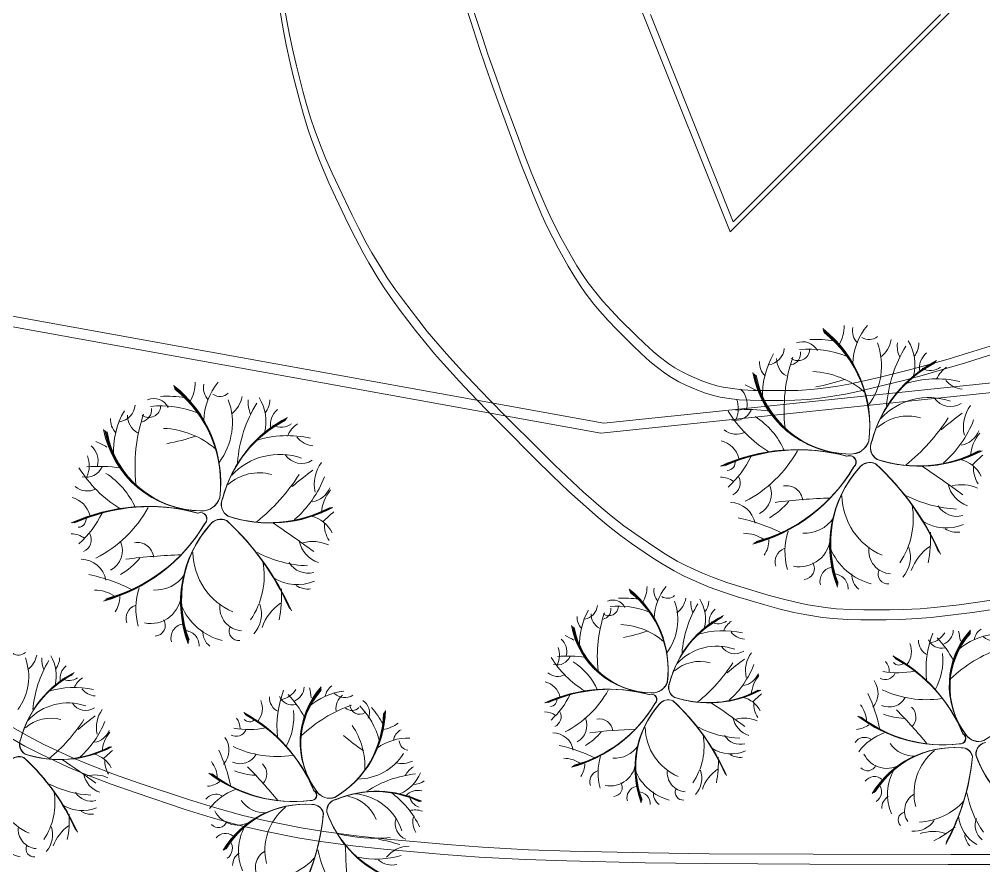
# Model space of a CAD drawing. Header units: metres. Extents: x -1097 to 1588, y -673 to 884.
# Drawn here: x 612.86 to 658.59, y 458.87 to 499.01 of the extents above; entities that cross this region are included whole.
import ezdxf

# ---------------------------------------------------------------- set-up
doc = ezdxf.new("R2010")
doc.units = ezdxf.units.M
for name, color, linetype, lineweight, plot in [('TERRENO', 188, 'Continuous', 0, False), ('VEGETACION', 85, 'Continuous', 0, False), ('VISTA LEJOS', 7, 'Continuous', 0, False)]:
    doc.layers.add(name, color=color, linetype=linetype, lineweight=lineweight, plot=plot)

msp = doc.modelspace()

# ---------------------------------------------------------------- linework, layer by layer
at = {"layer": 'TERRENO'}
for points in [[(659.671, 502.047), (656.397, 498.763), (646.566, 488.933), (646.566, 488.933), (642.634, 498.763), (641.322, 502.047)], [(659.232, 471.051), (658.061, 470.878), (657.277, 470.777), (656.096, 470.648), (655.437, 470.59), (654.64, 470.547), (653.971, 470.532), (652.762, 470.532), (652.131, 470.547), (651.45, 470.59), (650.944, 470.648), (650.109, 470.777), (649.594, 470.878), (648.883, 471.051), (648.214, 471.238), (646.918, 471.627), (646.259, 471.838), (645.578, 472.083), (645.101, 472.28), (644.352, 472.625), (643.914, 472.851), (643.347, 473.182), (642.842, 473.508), (641.891, 474.156), (641.376, 474.526), (640.781, 474.987), (640.304, 475.385), (639.469, 476.12), (638.925, 476.619), (638.128, 477.382), (637.344, 478.155), (635.789, 479.71), (635.013, 480.494), (634.241, 481.291), (633.73, 481.835), (632.97, 482.67), (632.551, 483.147), (632.056, 483.742), (631.649, 484.257), (630.923, 485.208), (630.551, 485.714), (630.159, 486.28), (629.879, 486.718), (629.429, 487.467), (629.161, 487.944), (628.804, 488.626), (628.477, 489.285), (627.855, 490.581), (627.544, 491.25), (627.233, 491.96), (627.026, 492.475), (626.715, 493.31), (626.542, 493.816), (626.334, 494.498), (626.162, 495.128), (625.851, 496.338), (625.689, 497.007), (625.516, 497.803), (625.39, 498.463), (625.182, 499.643)], [(659.568, 483.301), (657.725, 482.725), (656.752, 482.43), (655.677, 482.123), (654.858, 481.905), (653.475, 481.56), (652.771, 481.393), (652.042, 481.24), (651.53, 481.15), (650.723, 481.035), (650.25, 480.984), (649.635, 480.945), (649.085, 480.933), (648.048, 480.933), (647.526, 480.942), (646.998, 480.971), (646.64, 481.009), (646.093, 481.096), (645.782, 481.163), (645.398, 481.278), (645.069, 481.403), (644.464, 481.662), (644.144, 481.816), (643.789, 482.017), (643.517, 482.2), (643.056, 482.545), (642.765, 482.785), (642.352, 483.16), (641.955, 483.544), (641.177, 484.321), (640.785, 484.728), (640.386, 485.17), (640.113, 485.499), (639.694, 486.046), (639.454, 486.386), (639.153, 486.856), (638.893, 487.301), (638.411, 488.165), (638.155, 488.648), (637.867, 489.234), (637.643, 489.726), (637.261, 490.619), (637.017, 491.218), (636.667, 492.12), (636.328, 493.026), (635.662, 494.84), (635.317, 495.794), (634.951, 496.84), (634.685, 497.631), (634.253, 498.955), (633.991, 499.784)], [(676.567, 458.932), (656.906, 458.932), (650.349, 458.942), (645.424, 458.971), (642.544, 459.009), (638.829, 459.095), (636.861, 459.163), (634.672, 459.278), (632.992, 459.403), (630.14, 459.662), (628.681, 459.815), (627.155, 460.017), (626.07, 460.199), (624.342, 460.545), (623.315, 460.785), (621.961, 461.159), (620.732, 461.543), (618.399, 462.321), (617.219, 462.734), (616.009, 463.195), (615.174, 463.55), (613.878, 464.155), (613.129, 464.539), (612.179, 465.086)]]:
    msp.add_lwpolyline(points, dxfattribs=at)
at = {"layer": 'VEGETACION'}
for centre, radius, start, end in [((650.114, 484.502), 1.869, -30.3109, -0.1369), ((653.21, 484.243), 0.839, 169.6778, -136.2887), ((655.383, 482.577), 3, 140.203, 178.1947), ((647.333, 479.737), 5.862, -7.0126, 51.7609), ((647.389, 479.722), 5.803, -7.0126, 51.7609), ((647.446, 479.708), 5.745, -7.0126, 51.7609), ((647.502, 479.693), 5.686, -7.0126, 51.7609), ((653.155, 484.398), 0.58, -125.0679, -46.7585), ((650.015, 482.946), 0.775, 26.989, 112.3536), ((650.633, 477.255), 6.571, 82.3394, 92.5468), ((650.614, 482.577), 3.133, -37.04, 20.2784), ((652.852, 484.077), 1.382, -52.2138, -10.7459), ((660.231, 480.224), 6.258, 148.3668, 175.7309), ((655.848, 483.532), 1.353, 174.4694, -156.1224), ((653.157, 482.629), 2.176, -14.1206, 31.5271), ((654.483, 483.675), 1.04, -37.8757, -0.6938), ((651.953, 481.216), 3.845, 149.9473, -176.8254), ((648.262, 483.486), 0.878, -80.5732, -5.4598), ((656.987, 480.481), 7.859, 161.4244, -173.9045), ((649.793, 483.371), 0.548, -126.8376, -2.2225), ((649.347, 483.168), 0.561, -77.8599, 7.8919), ((650.336, 478.619), 4.754, 68.3223, 95.6759), ((656.476, 482.472), 0.93, 129.1335, -169.7906), ((648.821, 482.71), 0.855, 175.5863, -134.2924), ((649.71, 482.914), 0.939, 178.8709, -119.6274), ((658.936, 477.494), 5.846, 117.2325, 165.0827), ((658.998, 477.486), 5.906, 117.2325, 165.0827), ((659.059, 477.478), 5.967, 117.2325, 165.0827), ((659.121, 477.47), 6.027, 117.2325, 165.0827), ((652.289, 483.125), 4.73, -169.3991, -90.6111), ((652.296, 483.076), 4.683, -169.3991, -90.6111), ((652.303, 483.028), 4.635, -169.3991, -90.6111), ((652.309, 482.98), 4.588, -169.3991, -90.6111), ((650.293, 478.218), 4.093, 49.1819, 87.2866), ((656.067, 483.169), 0.81, -119.4079, -53.7772), ((657.484, 481.498), 1.206, 122.4262, 158.3906), ((616.551, 477.044), 5.862, -7.0126, 51.7609), ((619.332, 481.809), 1.869, -30.3109, -0.1369), ((622.428, 481.55), 0.839, 169.6778, -136.2887), ((624.601, 479.884), 3, 140.203, 178.1947), ((644.781, 476.164), 6.054, 60.2465, 65.6779), ((648.448, 492.693), 11.329, -78.8812, -71.6233), ((656.356, 476.964), 4.996, 77.262, 107.3482), ((657.681, 482.595), 1.128, -141.3142, -95.8118), ((616.608, 477.029), 5.803, -7.0126, 51.7609), ((616.664, 477.015), 5.745, -7.0126, 51.7609), ((616.72, 477), 5.686, -7.0126, 51.7609), ((622.374, 481.705), 0.58, -125.0679, -46.7585), ((646.447, 480.768), 0.931, -14.6065, 49.1598), ((617.481, 480.793), 0.878, -80.5732, -5.4598), ((619.233, 480.253), 0.775, 26.989, 112.3536), ((619.851, 474.562), 6.571, 82.3394, 92.5468), ((619.832, 479.884), 3.133, -37.04, 20.2784), ((622.07, 481.384), 1.382, -52.2138, -10.7459), ((629.45, 477.531), 6.258, 148.3668, 175.7309), ((625.066, 480.839), 1.353, 174.4694, -156.1224), ((622.376, 479.936), 2.176, -14.1206, 31.5271), ((623.702, 480.982), 1.04, -37.8757, -0.6938), ((645.707, 480.55), 1.251, -25.4563, 21.2377), ((655.994, 477.953), 3.119, 70.8016, 137.4059), ((657.022, 481.564), 0.922, -146.5166, -56.5593), ((659.324, 479.675), 1.693, 143.1596, -166.5877), ((621.172, 478.523), 3.845, 149.9473, -176.8254), ((618.928, 480.221), 0.939, 178.8709, -119.6274), ((626.205, 477.788), 7.859, 161.4244, -173.9045), ((619.012, 480.678), 0.548, -126.8376, -2.2225), ((618.565, 480.475), 0.561, -77.8599, 7.8919), ((619.555, 475.926), 4.754, 68.3223, 95.6759), ((625.694, 479.779), 0.93, 129.1335, -169.7906), ((651.587, 483.622), 6.03, -148.0271, -121.8354), ((646.81, 480.816), 0.827, -103.4701, -23.891), ((647.403, 473.151), 7.353, 81.8669, 94.4128), ((666.027, 468.657), 14.413, 125.9438, 130.9474), ((618.039, 480.017), 0.855, 175.5863, -134.2924), ((628.155, 474.801), 5.846, 117.2325, 165.0827), ((628.216, 474.793), 5.906, 117.2325, 165.0827), ((628.278, 474.785), 5.967, 117.2325, 165.0827), ((628.339, 474.776), 6.027, 117.2325, 165.0827), ((625.285, 480.475), 0.81, -119.4079, -53.7772), ((626.702, 478.805), 1.206, 122.4262, 158.3906), ((645.845, 477.132), 3.584, 23.3346, 57.9119), ((655.005, 478.008), 2.189, 74.3184, 131.5501), ((648.93, 485.24), 9.484, -50.9616, -32.7007), ((653.333, 481.843), 5.12, -49.014, -20.954), ((621.507, 480.432), 4.73, -169.3991, -90.6111), ((621.514, 480.383), 4.683, -169.3991, -90.6111), ((621.521, 480.335), 4.635, -169.3991, -90.6111), ((621.528, 480.287), 4.588, -169.3991, -90.6111), ((619.511, 475.525), 4.093, 49.1819, 87.2866), ((646.859, 480.214), 0.88, -130.2988, -61.7859), ((657.323, 479.928), 1.134, -79.471, -22.6738), ((659.801, 478.193), 1.835, 139.4516, 176.9574), ((614, 473.471), 6.054, 60.2465, 65.6779), ((617.666, 490), 11.329, -78.8812, -71.6233), ((625.575, 474.271), 4.996, 77.262, 107.3482), ((626.9, 479.902), 1.128, -141.3142, -95.8118), ((645.869, 477.905), 1.149, 14.1637, 76.1762), ((652.288, 479.301), 0.907, -93.1322, -17.9739), ((652.295, 479.291), 0.898, -93.1322, -17.9739), ((652.302, 479.281), 0.889, -93.1322, -17.9739), ((652.308, 479.271), 0.88, -93.1322, -17.9739), ((653.878, 478.704), 0.66, 153.4198, -121.2712), ((653.887, 478.708), 0.667, 153.4198, -121.2712), ((653.896, 478.712), 0.674, 153.4198, -121.2712), ((653.906, 478.716), 0.681, 153.4198, -121.2712), ((615.666, 478.075), 0.931, -14.6065, 49.1598), ((649.753, 469.723), 8.881, 74.7272, 114.2407), ((649.785, 469.809), 8.792, 74.7272, 114.2407), ((649.817, 469.895), 8.703, 74.7272, 114.2407), ((649.85, 469.98), 8.615, 74.7272, 114.2407), ((644.617, 481.385), 5.869, -63.0744, -28.8672), ((655.464, 484.03), 6.199, -108.1317, -62.2585), ((655.49, 484.09), 6.263, -108.1317, -62.2585), ((655.516, 484.149), 6.327, -108.1317, -62.2585), ((655.541, 484.208), 6.391, -108.1317, -62.2585), ((614.926, 477.857), 1.251, -25.4563, 21.2377), ((625.213, 475.26), 3.119, 70.8016, 137.4059), ((626.241, 478.871), 0.922, -146.5166, -56.5593), ((628.542, 476.982), 1.693, 143.1596, -166.5877), ((646.418, 478.003), 0.39, -87.4794, 11.746), ((643.28, 480.365), 4.762, -47.9098, -25.8136), ((652.22, 478.007), 0.311, -49.8029, 114.2093), ((652.228, 478.01), 0.308, -49.8029, 114.2093), ((652.235, 478.013), 0.305, -49.8029, 114.2093), ((652.243, 478.015), 0.302, -49.8029, 114.2093), ((653.2, 477.35), 0.64, 64.1571, 144.9717), ((653.198, 477.359), 0.634, 64.1571, 144.9717), ((653.196, 477.369), 0.627, 64.1571, 144.9717), ((653.194, 477.378), 0.621, 64.1571, 144.9717), ((657.132, 476.666), 1.513, 26.9787, 76.13), ((665.593, 470.167), 10.79, 130.7293, 134.4144), ((620.805, 480.929), 6.03, -148.0271, -121.8354), ((616.029, 478.123), 0.827, -103.4701, -23.891), ((616.621, 470.458), 7.353, 81.8669, 94.4128), ((624.223, 475.315), 2.189, 74.3184, 131.5501), ((635.246, 465.964), 14.413, 125.9438, 130.9474), ((645.565, 481.792), 7.95, -74.8679, -30.4024), ((645.639, 481.757), 7.87, -74.8679, -30.4024), ((645.713, 481.722), 7.791, -74.8679, -30.4024), ((645.787, 481.687), 7.711, -74.8679, -30.4024), ((656.797, 474.06), 5.509, 138.4124, -158.9788), ((656.759, 474.103), 5.454, 138.4124, -158.9788), ((656.72, 474.145), 5.399, 138.4124, -158.9788), ((656.682, 474.187), 5.344, 138.4124, -158.9788), ((644.997, 468.727), 12.511, 23.8645, 47.4059), ((644.915, 468.628), 12.64, 23.8645, 47.4059), ((644.832, 468.53), 12.769, 23.8645, 47.4059), ((644.75, 468.431), 12.898, 23.8645, 47.4059), ((621.286, 426.716), 61.595, 53.87007, 56.06767), ((659.417, 477.717), 1.306, 175.4194, -146.0112), ((615.064, 474.439), 3.584, 23.3346, 57.9119), ((618.148, 482.547), 9.484, -50.9616, -32.7007), ((622.551, 479.15), 5.12, -49.014, -20.954), ((646.117, 476.303), 0.997, 52.2518, 90.5793), ((646.44, 477.022), 0.61, -65.7095, 27.1401), ((616.077, 477.521), 0.88, -130.2988, -61.7859), ((626.542, 477.235), 1.134, -79.471, -22.6738), ((629.019, 475.5), 1.835, 139.4516, 176.9574), ((647.459, 476.518), 1.069, -61.5198, 22.9503), ((649.237, 476.114), 0.78, 6.6356, 100.1339), ((658.26, 477.247), 1.374, -169.0993, -108.5458), ((657.55, 475.158), 1.784, 65.2459, 104.8545), ((615.087, 475.212), 1.149, 14.1637, 76.1762), ((621.506, 476.608), 0.907, -93.1322, -17.9739), ((621.513, 476.598), 0.898, -93.1322, -17.9739), ((621.52, 476.588), 0.889, -93.1322, -17.9739), ((621.527, 476.578), 0.88, -93.1322, -17.9739), ((623.096, 476.011), 0.66, 153.4198, -121.2712), ((623.106, 476.015), 0.667, 153.4198, -121.2712), ((623.115, 476.019), 0.674, 153.4198, -121.2712), ((623.124, 476.023), 0.681, 153.4198, -121.2712), ((646.469, 478.595), 3.781, -58.5365, -40.244), ((652.272, 447.744), 28.581, 91.8959, 97.1824), ((655.023, 476.488), 3.15, -178.6401, -113.41), ((657.538, 481.454), 5.671, -117.2715, -92.2861), ((618.972, 467.03), 8.881, 74.7272, 114.2407), ((619.004, 467.116), 8.792, 74.7272, 114.2407), ((619.036, 467.202), 8.703, 74.7272, 114.2407), ((619.068, 467.287), 8.615, 74.7272, 114.2407), ((613.836, 478.692), 5.869, -63.0744, -28.8672), ((624.683, 481.337), 6.199, -108.1317, -62.2585), ((624.708, 481.397), 6.263, -108.1317, -62.2585), ((624.734, 481.456), 6.327, -108.1317, -62.2585), ((624.76, 481.515), 6.391, -108.1317, -62.2585), ((646.549, 474.879), 1.222, 10.8837, 88.4892), ((651.533, 475.326), 3.722, -34.2307, 10.3731), ((657.331, 476.483), 1.045, -148.9222, -74.8688), ((615.637, 475.31), 0.39, -87.4794, 11.746), ((612.498, 477.671), 4.762, -47.9098, -25.8136), ((621.439, 475.314), 0.311, -49.8029, 114.2093), ((621.446, 475.317), 0.308, -49.8029, 114.2093), ((621.454, 475.32), 0.305, -49.8029, 114.2093), ((621.461, 475.322), 0.302, -49.8029, 114.2093), ((622.419, 474.657), 0.64, 64.1571, 144.9717), ((622.417, 474.666), 0.634, 64.1571, 144.9717), ((622.414, 474.676), 0.627, 64.1571, 144.9717), ((622.412, 474.685), 0.621, 64.1571, 144.9717), ((614.215, 466.034), 12.511, 23.8645, 47.4059), ((614.133, 465.935), 12.64, 23.8645, 47.4059), ((614.051, 465.836), 12.769, 23.8645, 47.4059), ((613.969, 465.738), 12.898, 23.8645, 47.4059), ((626.35, 473.973), 1.513, 26.9787, 76.13), ((634.811, 467.473), 10.79, 130.7293, 134.4144), ((645.23, 467.151), 8.396, 63.1155, 78.2042), ((650.1, 476.288), 1.651, -93.0608, -33.7955), ((656.822, 476.983), 2.092, -122.2591, -66.9897), ((614.783, 479.099), 7.95, -74.8679, -30.4024), ((614.857, 479.064), 7.87, -74.8679, -30.4024), ((614.931, 479.029), 7.791, -74.8679, -30.4024), ((615.005, 478.994), 7.711, -74.8679, -30.4024), ((626.015, 471.367), 5.509, 138.4124, -158.9788), ((625.977, 471.41), 5.454, 138.4124, -158.9788), ((625.939, 471.452), 5.399, 138.4124, -158.9788), ((625.9, 471.494), 5.344, 138.4124, -158.9788), ((590.505, 424.023), 61.595, 53.87007, 56.06767), ((628.635, 475.024), 1.306, 175.4194, -146.0112), ((652.369, 473.77), 3.202, 162.2918, -164.5827), ((657.336, 475.766), 1.081, -121.9118, -83.5178), ((615.335, 473.61), 0.997, 52.2518, 90.5793), ((615.658, 474.328), 0.61, -65.7095, 27.1401), ((627.478, 474.554), 1.374, -169.0993, -108.5458), ((647.193, 472.904), 1.735, 55.0521, 89.7129), ((647.1, 474.321), 1.306, -33.6652, 0.2761), ((649.86, 474.513), 1.466, -101.2643, -1.1503), ((650.103, 474.405), 5.974, -11.3278, 2.7521), ((616.677, 473.825), 1.069, -61.5198, 22.9503), ((618.455, 473.421), 0.78, 6.6356, 100.1339), ((626.769, 472.465), 1.784, 65.2459, 104.8545), ((649.36, 473.288), 0.66, 109.7766, -161.1616), ((653.964, 475.011), 2.858, -157.3326, -104.242), ((654.257, 473.822), 1.115, 172.8016, -94.3436), ((653.7, 473.507), 1.423, -42.0554, 18.6273), ((657.371, 472.085), 2.347, 124.7312, 160.552), ((615.768, 472.186), 1.222, 10.8837, 88.4892), ((615.688, 475.902), 3.781, -58.5365, -40.244), ((621.49, 445.051), 28.581, 91.8959, 97.1824), ((624.242, 473.795), 3.15, -178.6401, -113.41), ((626.756, 478.761), 5.671, -117.2715, -92.2861), ((620.752, 472.633), 3.722, -34.2307, 10.3731), ((626.549, 473.79), 1.045, -148.9222, -74.8688), ((650.05, 472.962), 0.513, -86.0663, 31.7343), ((651.503, 472.363), 0.675, 102.0332, -164.9929), ((614.448, 464.458), 8.396, 63.1155, 78.2042), ((619.319, 473.595), 1.651, -93.0608, -33.7955), ((626.041, 474.29), 2.092, -122.2591, -66.9897), ((651.47, 472.014), 0.696, -2.8136, 89.859), ((653.163, 472.638), 0.818, 174.9157, -126.473), ((654.047, 472.693), 0.456, 157.6352, -83.3031), ((621.588, 471.077), 3.202, 162.2918, -164.5827), ((619.322, 471.712), 5.974, -11.3278, 2.7521), ((626.554, 473.073), 1.081, -121.9118, -83.5178), ((641.085, 472.117), 1.544, -30.3109, -0.1369), ((643.643, 471.903), 0.693, 169.6778, -136.2887), ((645.438, 470.527), 2.478, 140.203, 178.1947), ((616.412, 470.211), 1.735, 55.0521, 89.7129), ((616.319, 471.628), 1.306, -33.6652, 0.2761), ((619.079, 471.82), 1.466, -101.2643, -1.1503), ((641.514, 466.129), 5.429, 82.3394, 92.5468), ((638.787, 468.18), 4.844, -7.0126, 51.7609), ((638.834, 468.168), 4.795, -7.0126, 51.7609), ((638.88, 468.156), 4.747, -7.0126, 51.7609), ((638.927, 468.144), 4.698, -7.0126, 51.7609), ((643.598, 472.031), 0.479, -125.0679, -46.7585), ((643.347, 471.766), 1.142, -52.2138, -10.7459), ((618.578, 470.595), 0.66, 109.7766, -161.1616), ((623.182, 472.318), 2.858, -157.3326, -104.242), ((623.476, 471.129), 1.115, 172.8016, -94.3436), ((622.918, 470.814), 1.423, -42.0554, 18.6273), ((626.59, 469.392), 2.347, 124.7312, 160.552), ((639.555, 471.277), 0.725, -80.5732, -5.4598), ((640.82, 471.183), 0.453, -126.8376, -2.2225), ((641.003, 470.831), 0.64, 26.989, 112.3536), ((641.269, 467.256), 3.928, 68.3223, 95.6759), ((641.498, 470.527), 2.589, -37.04, 20.2784), ((649.445, 468.582), 5.171, 148.3668, 175.7309), ((645.823, 471.316), 1.118, 174.4694, -156.1224), ((643.6, 470.57), 1.798, -14.1206, 31.5271), ((644.696, 471.434), 0.859, -37.8757, -0.6938), ((640.017, 470.637), 0.707, 175.5863, -134.2924), ((642.605, 469.402), 3.177, 149.9473, -176.8254), ((640.751, 470.805), 0.776, 178.8709, -119.6274), ((646.764, 468.795), 6.494, 161.4244, -173.9045), ((640.451, 471.015), 0.464, -77.8599, 7.8919), ((648.425, 466.32), 4.88, 117.2325, 165.0827), ((648.476, 466.313), 4.93, 117.2325, 165.0827), ((648.527, 466.306), 4.98, 117.2325, 165.0827), ((646.342, 470.44), 0.769, 129.1335, -169.7906), ((619.268, 470.269), 0.513, -86.0663, 31.7343), ((620.722, 469.67), 0.675, 102.0332, -164.9929), ((623.265, 470), 0.456, 157.6352, -83.3031), ((642.882, 470.979), 3.908, -169.3991, -90.6111), ((642.888, 470.939), 3.869, -169.3991, -90.6111), ((642.893, 470.899), 3.83, -169.3991, -90.6111), ((641.233, 466.925), 3.382, 49.1819, 87.2866), ((648.375, 466.327), 4.83, 117.2325, 165.0827), ((646.004, 471.015), 0.669, -119.4079, -53.7772), ((647.175, 469.635), 0.996, 122.4262, 158.3906), ((620.689, 469.321), 0.696, -2.8136, 89.859), ((622.381, 469.945), 0.818, 174.9157, -126.473), ((636.679, 465.228), 5.002, 60.2465, 65.6779), ((642.899, 470.859), 3.791, -169.3991, -90.6111), ((639.708, 478.885), 9.361, -78.8812, -71.6233), ((646.243, 465.889), 4.128, 77.262, 107.3482), ((647.338, 470.541), 0.932, -141.3142, -95.8118), ((660.842, 468.148), 4.982, 159.4624, -174.3459), ((655.871, 470.458), 1.034, -77.9669, -31.2728), ((656.386, 470.083), 0.769, -67.117, -3.3508), ((660.869, 467.438), 3.908, 138.0903, -143.1217), ((660.841, 467.409), 3.869, 138.0903, -143.1217), ((660.812, 467.38), 3.83, 138.0903, -143.1217), ((660.784, 467.352), 3.791, 138.0903, -143.1217), ((659.448, 466.698), 3.177, 97.4368, 130.6641), ((652.53, 468.86), 5.002, 7.736, 13.1674), ((658.853, 469.503), 0.707, 123.0758, 173.1971), ((659.081, 470.259), 0.725, -133.0838, -57.9704), ((638.055, 469.032), 0.769, -14.6065, 49.1598), ((645.944, 466.706), 2.577, 70.8016, 137.4059), ((646.793, 469.689), 0.762, -146.5166, -56.5593), ((654.218, 469.022), 0.949, -38.3468, 23.6656), ((656.23, 469.534), 0.727, 177.1906, -114.2964), ((656.6, 469.869), 0.683, -155.9806, -76.4016), ((651.872, 465.626), 6.075, 29.3564, 41.9022), ((612.817, 469.338), 0.479, -125.0679, -46.7585), ((612.566, 469.073), 1.142, -52.2138, -10.7459), ((612.818, 467.877), 1.798, -14.1206, 31.5271), ((637.444, 468.851), 1.034, -25.4563, 21.2377), ((638.845, 462.738), 6.075, 81.8669, 94.4128), ((648.695, 468.128), 1.399, 143.1596, -166.5877), ((650.808, 462.361), 7.338, 22.2167, 61.7302), ((653.7, 468.649), 2.961, -29.1759, 5.4014), ((661.498, 463.028), 6.494, 108.9139, 133.5849), ((610.717, 467.834), 2.589, -37.04, 20.2784), ((618.663, 465.889), 5.171, 148.3668, 175.7309), ((615.041, 468.623), 1.118, 174.4694, -156.1224), ((613.914, 468.741), 0.859, -37.8757, -0.6938), ((615.56, 467.747), 0.769, 129.1335, -169.7906), ((642.302, 471.39), 4.982, -148.0271, -121.8354), ((638.356, 469.072), 0.683, -103.4701, -23.891), ((637.558, 466.028), 2.961, 23.3346, 57.9119), ((645.126, 466.752), 1.809, 74.3184, 131.5501), ((640.106, 472.727), 7.836, -50.9616, -32.7007), ((654.234, 459.025), 11.909, 125.9438, 130.9474), ((643.745, 469.92), 4.231, -49.014, -20.954), ((653.293, 468.054), 0.824, -0.2587, 38.0688), ((654.558, 468.711), 0.323, -139.9899, -40.7645), ((650.88, 462.383), 7.265, 22.2167, 61.7302), ((650.952, 462.405), 7.191, 22.2167, 61.7302), ((651.025, 462.427), 7.118, 22.2167, 61.7302), ((656.212, 468.851), 4.698, -59.5232, -0.7497), ((617.593, 463.634), 4.83, 117.2325, 165.0827), ((617.644, 463.627), 4.88, 117.2325, 165.0827), ((617.695, 463.62), 4.93, 117.2325, 165.0827), ((617.746, 463.613), 4.98, 117.2325, 165.0827), ((638.395, 468.574), 0.727, -130.2988, -61.7859), ((647.042, 468.338), 0.937, -79.471, -22.6738), ((649.089, 466.905), 1.516, 139.4516, 176.9574), ((653.926, 468.203), 0.504, -118.22, -25.3705), ((654.529, 471.956), 3.935, -100.4204, -78.3241), ((615.222, 468.322), 0.669, -119.4079, -53.7772), ((616.393, 466.942), 0.996, 122.4262, 158.3906), ((637.577, 466.667), 0.949, 14.1637, 76.1762), ((642.882, 467.82), 0.75, -93.1322, -17.9739), ((642.887, 467.811), 0.742, -93.1322, -17.9739), ((642.893, 467.803), 0.735, -93.1322, -17.9739), ((642.898, 467.795), 0.727, -93.1322, -17.9739), ((644.195, 467.326), 0.546, 153.4198, -121.2712), ((644.203, 467.33), 0.551, 153.4198, -121.2712), ((644.211, 467.333), 0.557, 153.4198, -121.2712), ((644.218, 467.337), 0.563, 153.4198, -121.2712), ((652.576, 467.054), 1.01, -41.6268, 35.9787), ((615.461, 463.196), 4.128, 77.262, 107.3482), ((616.556, 467.848), 0.932, -141.3142, -95.8118), ((630.06, 465.455), 4.982, 159.4624, -174.3459), ((625.089, 467.765), 1.034, -77.9669, -31.2728), ((621.091, 462.933), 6.075, 29.3564, 41.9022), ((625.605, 467.39), 0.769, -67.117, -3.3508), ((630.087, 464.745), 3.908, 138.0903, -143.1217), ((630.059, 464.716), 3.869, 138.0903, -143.1217), ((630.031, 464.687), 3.83, 138.0903, -143.1217), ((630.002, 464.658), 3.791, 138.0903, -143.1217), ((628.667, 464.005), 3.177, 97.4368, 130.6641), ((621.749, 466.167), 5.002, 7.736, 13.1674), ((628.072, 466.81), 0.707, 123.0758, 173.1971), ((628.299, 467.566), 0.725, -133.0838, -57.9704), ((640.787, 459.906), 7.338, 74.7272, 114.2407), ((640.814, 459.977), 7.265, 74.7272, 114.2407), ((640.84, 460.048), 7.191, 74.7272, 114.2407), ((640.867, 460.118), 7.118, 74.7272, 114.2407), ((635.438, 468.698), 3.935, -47.9098, -25.8136), ((636.543, 469.542), 4.849, -63.0744, -28.8672), ((642.825, 466.75), 0.257, -49.8029, 114.2093), ((642.832, 466.753), 0.255, -49.8029, 114.2093), ((642.838, 466.755), 0.252, -49.8029, 114.2093), ((642.844, 466.758), 0.249, -49.8029, 114.2093), ((645.506, 471.727), 5.122, -108.1317, -62.2585), ((645.527, 471.776), 5.175, -108.1317, -62.2585), ((645.548, 471.825), 5.228, -108.1317, -62.2585), ((645.57, 471.874), 5.281, -108.1317, -62.2585), ((653.875, 460.272), 8.915, 130.7293, 134.4144), ((646.846, 464.033), 6.938, 10.6049, 25.6937), ((655.87, 471.592), 4.849, -115.5849, -81.3777), ((615.162, 464.013), 2.577, 70.8016, 137.4059), ((616.012, 466.996), 0.762, -146.5166, -56.5593), ((623.437, 466.329), 0.949, -38.3468, 23.6656), ((625.448, 466.841), 0.727, 177.1906, -114.2964), ((625.819, 467.176), 0.683, -155.9806, -76.4016), ((628.652, 466.33), 0.776, 126.3603, -172.138), ((628.827, 466.146), 0.64, -25.5215, 59.8431), ((638.031, 466.747), 0.323, -87.4794, 11.746), ((637.326, 469.878), 6.568, -74.8679, -30.4024), ((637.387, 469.849), 6.503, -74.8679, -30.4024), ((637.448, 469.82), 6.437, -74.8679, -30.4024), ((637.51, 469.791), 6.371, -74.8679, -30.4024), ((646.607, 463.49), 4.552, 138.4124, -158.9788), ((646.575, 463.525), 4.506, 138.4124, -158.9788), ((646.544, 463.559), 4.461, 138.4124, -158.9788), ((646.512, 463.594), 4.415, 138.4124, -158.9788), ((643.635, 466.207), 0.529, 64.1571, 144.9717), ((643.634, 466.215), 0.523, 64.1571, 144.9717), ((643.632, 466.223), 0.518, 64.1571, 144.9717), ((643.63, 466.231), 0.513, 64.1571, 144.9717), ((636.857, 459.082), 10.337, 23.8645, 47.4059), ((636.789, 459.001), 10.444, 23.8645, 47.4059), ((636.721, 458.92), 10.55, 23.8645, 47.4059), ((636.653, 458.838), 10.657, 23.8645, 47.4059), ((617.266, 424.37), 50.894, 53.8701, 56.0677), ((646.884, 465.642), 1.25, 26.9787, 76.13), ((648.772, 466.511), 1.079, 175.4194, -146.0112), ((654.108, 467.282), 0.883, -114.0303, -29.5602), ((617.914, 465.435), 1.399, 143.1596, -166.5877), ((620.026, 459.668), 7.338, 22.2167, 61.7302), ((620.098, 459.69), 7.265, 22.2167, 61.7302), ((622.918, 465.956), 2.961, -29.1759, 5.4014), ((630.717, 460.335), 6.494, 108.9139, 133.5849), ((625.43, 466.158), 4.698, -59.5232, -0.7497), ((625.411, 466.202), 4.747, -59.5232, -0.7497), ((625.393, 466.246), 4.795, -59.5232, -0.7497), ((625.374, 466.29), 4.844, -59.5232, -0.7497), ((628.636, 466.696), 0.464, -130.3704, -44.6187), ((628.994, 466.505), 0.453, -179.3481, -54.733), ((626.151, 463.759), 3.928, 15.8118, 43.1653), ((625.406, 462.879), 5.429, 29.8289, 40.0362), ((637.782, 465.342), 0.824, 52.2518, 90.5793), ((638.049, 465.936), 0.504, -65.7095, 27.1401), ((651.606, 465.639), 1.434, 2.5416, 37.2023), ((654.972, 468.975), 3.124, -111.047, -92.7546), ((637.664, 449.657), 23.615, 39.3853, 44.6718), ((654.738, 465.913), 0.645, -45.8749, 47.6233), ((614.345, 464.059), 1.809, 74.3184, 131.5501), ((609.325, 470.034), 7.836, -50.9616, -32.7007), ((623.452, 456.331), 11.909, 125.9438, 130.9474), ((612.963, 467.227), 4.231, -49.014, -20.954), ((622.511, 465.361), 0.824, -0.2587, 38.0688), ((623.777, 466.018), 0.323, -139.9899, -40.7645), ((620.171, 459.712), 7.191, 22.2167, 61.7302), ((620.243, 459.734), 7.118, 22.2167, 61.7302), ((629.896, 466.863), 1.544, -82.8214, -52.6474), ((638.891, 465.52), 0.883, -61.5198, 22.9503), ((640.361, 465.187), 0.645, 6.6356, 100.1339), ((647.816, 466.122), 1.136, -169.0993, -108.5458), ((647.229, 464.397), 1.474, 65.2459, 104.8545), ((656.614, 471.176), 6.568, -127.3784, -82.9129), ((656.628, 471.11), 6.503, -127.3784, -82.9129), ((656.642, 471.044), 6.437, -127.3784, -82.9129), ((656.657, 470.978), 6.371, -127.3784, -82.9129), ((616.261, 465.644), 0.937, -79.471, -22.6738), ((618.307, 464.212), 1.516, 139.4516, 176.9574), ((623.144, 465.51), 0.504, -118.22, -25.3705), ((623.747, 469.263), 3.935, -100.4204, -78.3241), ((625.867, 463.586), 3.382, -3.3286, 34.776), ((631.283, 464.703), 0.693, 117.1673, 171.2007), ((638.14, 464.166), 1.01, 10.8837, 88.4892), ((638.074, 467.236), 3.124, -58.5365, -40.244), ((642.868, 441.745), 23.615, 91.8959, 97.1824), ((645.141, 465.495), 2.603, -178.6401, -113.41), ((647.219, 469.599), 4.686, -117.2715, -92.2861), ((652.488, 466.412), 1.079, -86.1757, -52.2344), ((654.776, 462.681), 2.646, 109.7813, 142.9068), ((613.413, 464.633), 0.546, 153.4198, -121.2712), ((613.421, 464.637), 0.551, 153.4198, -121.2712), ((613.429, 464.64), 0.557, 153.4198, -121.2712), ((613.437, 464.644), 0.563, 153.4198, -121.2712), ((621.794, 464.361), 1.01, -41.6268, 35.9787), ((634.429, 472.075), 9.361, -131.3917, -124.1338), ((631.284, 462.441), 2.478, 87.6925, 125.6842), ((631.358, 464.817), 0.479, -177.5784, -99.269), ((642.258, 464.535), 3.076, -34.2307, 10.3731), ((647.048, 465.492), 0.864, -148.9222, -74.8688), ((652.947, 464.412), 0.546, 57.2661, 146.3278), ((657.479, 464.909), 0.257, -102.3134, 61.6988), ((657.485, 464.906), 0.255, -102.3134, 61.6988), ((657.49, 464.902), 0.252, -102.3134, 61.6988), ((657.496, 464.899), 0.249, -102.3134, 61.6988), ((658.361, 465.515), 0.75, -145.6427, -70.4844), ((658.358, 465.506), 0.742, -145.6427, -70.4844), ((658.355, 465.496), 0.735, -145.6427, -70.4844), ((658.352, 465.487), 0.727, -145.6427, -70.4844), ((658.769, 464.173), 0.546, 100.9093, -173.7818), ((658.777, 464.169), 0.551, 100.9093, -173.7818), ((658.784, 464.165), 0.557, 100.9093, -173.7818), ((658.792, 464.161), 0.563, 100.9093, -173.7818), ((614.724, 469.034), 5.122, -108.1317, -62.2585), ((614.745, 469.083), 5.175, -108.1317, -62.2585), ((614.767, 469.132), 5.228, -108.1317, -62.2585), ((614.788, 469.181), 5.281, -108.1317, -62.2585), ((623.093, 457.579), 8.915, 130.7293, 134.4144), ((616.065, 461.34), 6.938, 10.6049, 25.6937), ((625.089, 468.899), 4.849, -115.5849, -81.3777), ((637.05, 457.78), 6.938, 63.1155, 78.2042), ((641.074, 465.33), 1.364, -93.0608, -33.7955), ((646.628, 465.904), 1.729, -122.2591, -66.9897), ((657.193, 459.924), 4.552, 85.9019, 148.5107), ((657.202, 459.97), 4.506, 85.9019, 148.5107), ((657.21, 460.017), 4.461, 85.9019, 148.5107), ((657.219, 460.063), 4.415, 85.9019, 148.5107), ((655.286, 465.435), 1.364, -145.5713, -86.306), ((657.893, 462.308), 2.603, 128.8494, -165.9205), ((657.541, 463.936), 0.529, 11.6466, 92.4612), ((657.546, 463.942), 0.523, 11.6466, 92.4612), ((657.551, 463.949), 0.518, 11.6466, 92.4612), ((657.556, 463.955), 0.513, 11.6466, 92.4612), ((612.854, 463.514), 0.529, 64.1571, 144.9717), ((612.852, 463.522), 0.523, 64.1571, 144.9717), ((612.85, 463.53), 0.518, 64.1571, 144.9717), ((612.848, 463.538), 0.513, 64.1571, 144.9717), ((606.075, 456.389), 10.337, 23.8645, 47.4059), ((606.008, 456.308), 10.444, 23.8645, 47.4059), ((605.94, 456.226), 10.55, 23.8645, 47.4059), ((605.872, 456.145), 10.657, 23.8645, 47.4059), ((586.484, 421.677), 50.894, 53.8701, 56.0677), ((616.102, 462.949), 1.25, 26.9787, 76.13), ((617.99, 463.818), 1.079, 175.4194, -146.0112), ((620.824, 462.946), 1.434, 2.5416, 37.2023), ((623.327, 464.589), 0.883, -114.0303, -29.5602), ((628.886, 465.568), 2.589, -89.5505, -32.2321), ((630.995, 464.855), 1.142, -104.7244, -63.2564), ((638.672, 462.534), 1.434, 55.0521, 89.7129), ((642.949, 463.25), 2.646, 162.2918, -164.5827), ((640.876, 463.863), 1.211, -101.2643, -1.1503), ((641.076, 463.774), 4.936, -11.3278, 2.7521), ((647.052, 464.899), 0.893, -121.9118, -83.5178), ((654.002, 464.699), 1.211, -153.7749, -53.6608), ((647.444, 464.991), 10.657, -28.646, -5.1047), ((647.55, 464.987), 10.55, -28.646, -5.1047), ((647.656, 464.982), 10.444, -28.646, -5.1047), ((647.762, 464.978), 10.337, -28.646, -5.1047), ((663.059, 465.812), 5.122, -160.6422, -114.769), ((663.111, 465.824), 5.175, -160.6422, -114.769), ((663.163, 465.837), 5.228, -160.6422, -114.769), ((663.215, 465.85), 5.281, -160.6422, -114.769), ((624.191, 466.282), 3.124, -111.047, -92.7546), ((606.882, 446.964), 23.615, 39.3853, 44.6718), ((623.956, 463.22), 0.645, -45.8749, 47.6233), ((632.144, 462.616), 1.118, 121.9589, 151.3671), ((638.595, 463.705), 1.079, -33.6652, 0.2761), ((640.462, 462.852), 0.546, 109.7766, -161.1616), ((644.266, 464.275), 2.362, -157.3326, -104.242), ((644.509, 463.293), 0.921, 172.8016, -94.3436), ((644.048, 463.032), 1.176, -42.0554, 18.6273), ((647.082, 461.857), 1.939, 124.7312, 160.552), ((653.08, 463.795), 0.424, -138.5768, -20.7762), ((656.392, 462.26), 2.362, 150.1568, -156.7526), ((617.034, 463.429), 1.136, -169.0993, -108.5458), ((616.448, 461.704), 1.474, 65.2459, 104.8545), ((621.706, 463.719), 1.079, -86.1757, -52.2344), ((625.832, 468.483), 6.568, -127.3784, -82.9129), ((625.846, 468.417), 6.503, -127.3784, -82.9129), ((625.861, 468.351), 6.437, -127.3784, -82.9129), ((625.875, 468.285), 6.371, -127.3784, -82.9129), ((632.18, 458.079), 5.171, 95.8563, 123.2203), ((630.199, 463.926), 1.798, -66.6312, -20.9834), ((631.552, 463.583), 0.859, -90.3862, -53.2043), ((653.418, 462.541), 0.557, 49.5226, 142.4966), ((614.36, 462.802), 2.603, -178.6401, -113.41), ((611.476, 461.842), 3.076, -34.2307, 10.3731), ((616.438, 466.906), 4.686, -117.2715, -92.2861), ((623.995, 459.988), 2.646, 109.7813, 142.9068), ((626.697, 462.216), 0.257, -102.3134, 61.6988), ((626.703, 462.213), 0.255, -102.3134, 61.6988), ((626.709, 462.209), 0.252, -102.3134, 61.6988), ((626.714, 462.206), 0.249, -102.3134, 61.6988), ((627.58, 462.822), 0.75, -145.6427, -70.4844), ((627.577, 462.813), 0.742, -145.6427, -70.4844), ((629.79, 457.466), 4.93, 64.722, 112.5721), ((629.815, 457.422), 4.98, 64.722, 112.5721), ((631.764, 461.672), 0.769, 76.623, 137.6988), ((641.032, 462.582), 0.424, -86.0663, 31.7343), ((642.233, 462.087), 0.557, 102.0332, -164.9929), ((644.335, 462.36), 0.376, 157.6352, -83.3031), ((653.173, 462.387), 0.575, -55.3242, 37.3484), ((616.267, 462.798), 0.864, -148.9222, -74.8688), ((622.165, 461.719), 0.546, 57.2661, 146.3278), ((624.505, 462.742), 1.364, -145.5713, -86.306), ((627.573, 462.803), 0.735, -145.6427, -70.4844), ((627.57, 462.794), 0.727, -145.6427, -70.4844), ((627.988, 461.48), 0.546, 100.9093, -173.7818), ((627.995, 461.476), 0.551, 100.9093, -173.7818), ((628.003, 461.472), 0.557, 100.9093, -173.7818), ((628.01, 461.468), 0.563, 100.9093, -173.7818), ((629.739, 457.555), 4.83, 64.722, 112.5721), ((629.764, 457.511), 4.88, 64.722, 112.5721), ((628.099, 460.391), 1.809, 21.8079, 79.0396), ((628.56, 459.715), 2.577, 18.2911, 84.8953), ((628.094, 458.98), 4.128, 24.7515, 54.8377), ((632.016, 462.29), 0.669, -171.9184, -106.2877), ((642.206, 461.799), 0.575, -2.8136, 89.859), ((643.604, 462.314), 0.676, 174.9157, -126.473), ((654.433, 461.591), 0.676, 122.4052, -178.9835), ((655.76, 461.469), 0.921, 120.291, -146.8541), ((655.376, 464.011), 3.076, -86.7412, -42.1374), ((662.413, 463.156), 4.686, -169.782, -144.7966), ((615.847, 463.211), 1.729, -122.2591, -66.9897), ((626.412, 457.231), 4.552, 85.9019, 148.5107), ((626.42, 457.277), 4.506, 85.9019, 148.5107), ((626.428, 457.324), 4.461, 85.9019, 148.5107), ((626.437, 457.37), 4.415, 85.9019, 148.5107), ((627.111, 459.615), 2.603, 128.8494, -165.9205), ((626.76, 461.243), 0.529, 11.6466, 92.4612), ((626.765, 461.249), 0.523, 11.6466, 92.4612), ((626.77, 461.256), 0.518, 11.6466, 92.4612), ((626.775, 461.262), 0.513, 11.6466, 92.4612), ((631.633, 460.521), 0.996, 69.9156, 105.88), ((610.295, 461.081), 4.936, -11.3278, 2.7521), ((616.271, 462.206), 0.893, -121.9118, -83.5178), ((623.22, 462.006), 1.211, -153.7749, -53.6608), ((616.663, 462.298), 10.657, -28.646, -5.1047), ((616.769, 462.294), 10.55, -28.646, -5.1047), ((616.875, 462.289), 10.444, -28.646, -5.1047), ((616.981, 462.285), 10.337, -28.646, -5.1047), ((632.278, 463.118), 5.122, -160.6422, -114.769), ((632.33, 463.131), 5.175, -160.6422, -114.769), ((632.381, 463.144), 5.228, -160.6422, -114.769), ((632.433, 463.157), 5.281, -160.6422, -114.769), ((631.444, 460.856), 0.762, 160.9729, -109.0699), ((632.452, 460.943), 0.932, 166.1753, -148.3223), ((654.914, 461.04), 0.376, 105.1246, -135.8136), ((659.122, 461.377), 1.729, -174.7696, -119.5003), ((659.05, 460.792), 0.864, 158.5673, -127.3793), ((613.484, 461.582), 2.362, -157.3326, -104.242), ((613.727, 460.6), 0.921, 172.8016, -94.3436), ((613.267, 460.339), 1.176, -42.0554, 18.6273), ((616.3, 459.164), 1.939, 124.7312, 160.552), ((622.298, 461.102), 0.424, -138.5768, -20.7762), ((625.61, 459.567), 2.362, 150.1568, -156.7526), ((655.273, 461.676), 1.176, -94.566, -33.8832), ((654.053, 464.486), 4.936, -63.8384, -49.7585), ((622.637, 459.848), 0.557, 49.5226, 142.4966), ((629.785, 468.011), 7.836, -103.4722, -85.2112), ((627.51, 448.462), 11.909, 73.4333, 78.4369), ((656.187, 458.554), 1.939, 72.2206, 108.0414), ((658.582, 460.429), 0.893, -174.4224, -136.0283), ((613.553, 459.667), 0.376, 157.6352, -83.3031), ((622.391, 459.694), 0.575, -55.3242, 37.3484), ((577.514, 456.704), 50.894, 1.3595, 3.5571), ((631.363, 458.397), 1.399, 90.6491, 140.9017), ((623.651, 458.898), 0.676, 122.4052, -178.9835), ((624.978, 458.776), 0.921, 120.291, -146.8541), ((624.594, 461.318), 3.076, -86.7412, -42.1374), ((631.632, 460.463), 4.686, -169.782, -144.7966), ((629.772, 463.416), 4.231, -101.5246, -73.4645), ((630.523, 459.836), 0.937, -131.9815, -75.1843)]:
    msp.add_arc(centre, radius, start, end, dxfattribs=at)
at = {"layer": 'VISTA LEJOS'}
for points in [[(659.671, 502.047), (656.397, 498.763), (646.566, 488.933), (646.566, 488.933), (642.634, 498.763), (641.322, 502.047)], [(659.383, 471.52), (658.212, 471.348), (657.428, 471.247), (656.247, 471.117), (655.588, 471.06), (654.791, 471.016), (654.122, 471.002), (652.912, 471.002), (652.282, 471.016), (651.6, 471.06), (651.095, 471.117), (650.26, 471.247), (649.744, 471.348), (649.034, 471.52), (648.365, 471.708), (647.069, 472.097), (646.41, 472.308), (645.728, 472.553), (645.252, 472.749), (644.503, 473.095), (644.064, 473.321), (643.498, 473.652), (642.992, 473.978), (642.042, 474.626), (641.527, 474.996), (640.931, 475.457), (640.455, 475.855), (639.619, 476.589), (639.075, 477.089), (638.279, 477.852), (637.495, 478.625), (635.939, 480.18), (635.164, 480.964), (634.392, 481.761), (633.881, 482.305), (633.121, 483.14), (632.702, 483.617), (632.207, 484.212), (631.8, 484.727), (631.074, 485.678), (630.702, 486.183), (630.31, 486.75), (630.03, 487.188), (629.58, 487.937), (629.311, 488.414), (628.954, 489.095), (628.628, 489.754), (628.006, 491.051), (627.695, 491.719), (627.384, 492.43), (627.176, 492.945), (626.865, 493.78), (626.692, 494.286), (626.485, 494.967), (626.312, 495.598), (626.001, 496.807), (625.84, 497.476), (625.667, 498.273), (625.54, 498.932), (625.333, 500.113)], [(659.232, 471.051), (658.061, 470.878), (657.277, 470.777), (656.096, 470.648), (655.437, 470.59), (654.64, 470.547), (653.971, 470.532), (652.762, 470.532), (652.131, 470.547), (651.45, 470.59), (650.944, 470.648), (650.109, 470.777), (649.594, 470.878), (648.883, 471.051), (648.214, 471.238), (646.918, 471.627), (646.259, 471.838), (645.578, 472.083), (645.101, 472.28), (644.352, 472.625), (643.914, 472.851), (643.347, 473.182), (642.842, 473.508), (641.891, 474.156), (641.376, 474.526), (640.781, 474.987), (640.304, 475.385), (639.469, 476.12), (638.925, 476.619), (638.128, 477.382), (637.344, 478.155), (635.789, 479.71), (635.013, 480.494), (634.241, 481.291), (633.73, 481.835), (632.97, 482.67), (632.551, 483.147), (632.056, 483.742), (631.649, 484.257), (630.923, 485.208), (630.551, 485.714), (630.159, 486.28), (629.879, 486.718), (629.429, 487.467), (629.161, 487.944), (628.804, 488.626), (628.477, 489.285), (627.855, 490.581), (627.544, 491.25), (627.233, 491.96), (627.026, 492.475), (626.715, 493.31), (626.542, 493.816), (626.334, 494.498), (626.162, 495.128), (625.851, 496.338), (625.689, 497.007), (625.516, 497.803), (625.39, 498.463), (625.182, 499.643)], [(659.568, 483.301), (657.725, 482.725), (656.752, 482.43), (655.677, 482.123), (654.858, 481.905), (653.475, 481.56), (652.771, 481.393), (652.042, 481.24), (651.53, 481.15), (650.723, 481.035), (650.25, 480.984), (649.635, 480.945), (649.085, 480.933), (648.048, 480.933), (647.526, 480.942), (646.998, 480.971), (646.64, 481.009), (646.093, 481.096), (645.782, 481.163), (645.398, 481.278), (645.069, 481.403), (644.464, 481.662), (644.144, 481.816), (643.789, 482.017), (643.517, 482.2), (643.056, 482.545), (642.765, 482.785), (642.352, 483.16), (641.955, 483.544), (641.177, 484.321), (640.785, 484.728), (640.386, 485.17), (640.113, 485.499), (639.694, 486.046), (639.454, 486.386), (639.153, 486.856), (638.893, 487.301), (638.411, 488.165), (638.155, 488.648), (637.867, 489.234), (637.643, 489.726), (637.261, 490.619), (637.017, 491.218), (636.667, 492.12), (636.328, 493.026), (635.662, 494.84), (635.317, 495.794), (634.951, 496.84), (634.685, 497.631), (634.253, 498.955), (633.991, 499.784)], [(659.719, 483.77), (657.876, 483.194), (656.903, 482.9), (655.828, 482.593), (655.009, 482.375), (653.626, 482.03), (652.922, 481.863), (652.192, 481.71), (651.68, 481.62), (650.874, 481.505), (650.4, 481.454), (649.786, 481.415), (649.236, 481.402), (648.199, 481.402), (647.677, 481.412), (647.149, 481.441), (646.791, 481.479), (646.244, 481.566), (645.933, 481.633), (645.549, 481.748), (645.22, 481.873), (644.615, 482.132), (644.295, 482.286), (643.94, 482.487), (643.668, 482.67), (643.207, 483.015), (642.915, 483.255), (642.503, 483.63), (642.106, 484.014), (641.328, 484.791), (640.936, 485.198), (640.537, 485.639), (640.264, 485.969), (639.844, 486.516), (639.604, 486.855), (639.304, 487.326), (639.043, 487.77), (638.562, 488.634), (638.306, 489.118), (638.018, 489.703), (637.794, 490.196), (637.411, 491.089), (637.167, 491.687), (636.818, 492.59), (636.479, 493.495), (635.812, 495.31), (635.468, 496.263), (635.102, 497.31), (634.836, 498.1), (634.404, 499.425)], [(656.548, 499.233), (646.717, 489.402), (646.717, 489.402), (642.785, 499.233)], [(640.587, 479.852), (592.233, 488.604)], [(640.436, 479.382), (592.082, 488.134)], [(685.3, 484.505), (640.587, 479.852)], [(685.15, 484.035), (640.436, 479.382)], [(676.718, 459.402), (657.057, 459.402), (650.5, 459.411), (645.575, 459.44), (642.695, 459.479), (638.979, 459.565), (637.011, 459.632), (634.823, 459.747), (633.143, 459.872), (630.291, 460.131), (628.832, 460.285), (627.306, 460.487), (626.221, 460.669), (624.493, 461.015), (623.466, 461.255), (622.112, 461.629), (620.883, 462.013), (618.55, 462.791), (617.369, 463.204), (616.16, 463.664), (615.325, 464.02), (614.029, 464.624), (613.28, 465.008), (612.329, 465.556)], [(676.567, 458.932), (656.906, 458.932), (650.349, 458.942), (645.424, 458.971), (642.544, 459.009), (638.829, 459.095), (636.861, 459.163), (634.672, 459.278), (632.992, 459.403), (630.14, 459.662), (628.681, 459.815), (627.155, 460.017), (626.07, 460.199), (624.342, 460.545), (623.315, 460.785), (621.961, 461.159), (620.732, 461.543), (618.399, 462.321), (617.219, 462.734), (616.009, 463.195), (615.174, 463.55), (613.878, 464.155), (613.129, 464.539), (612.179, 465.086)]]:
    msp.add_lwpolyline(points, dxfattribs=at)

doc.saveas('drawing.dxf')
